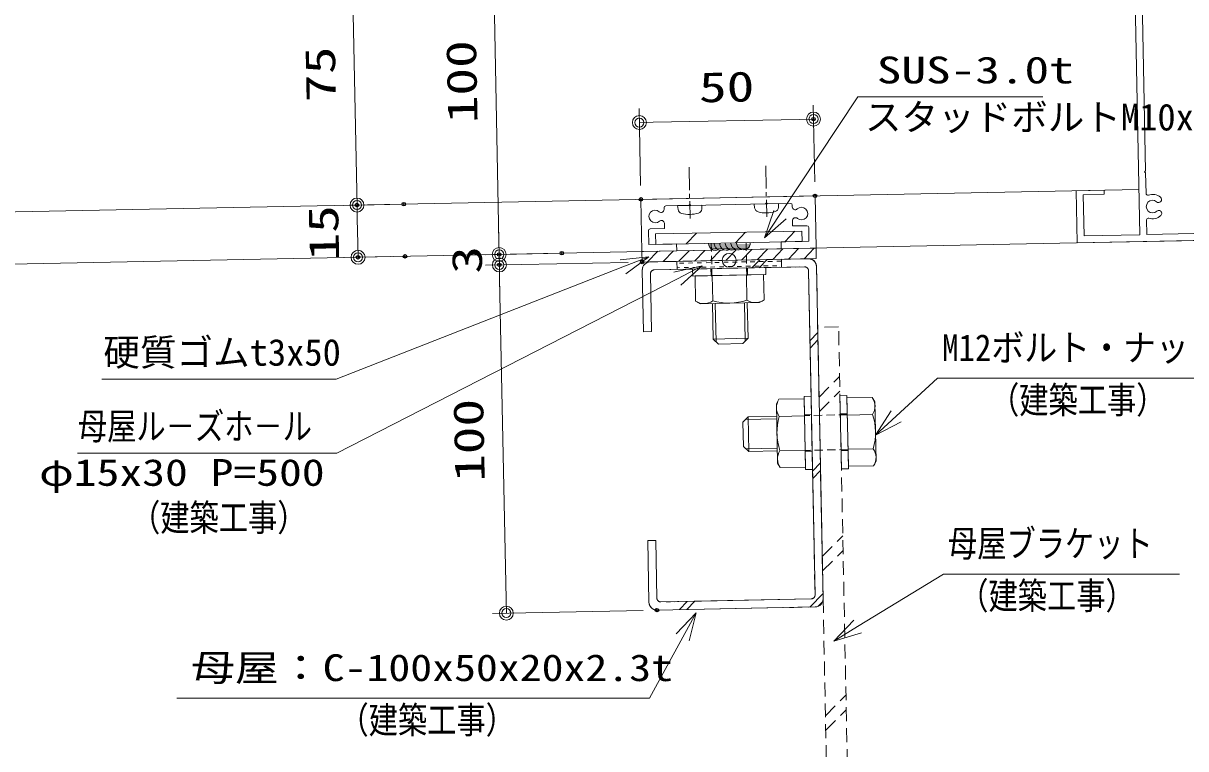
# Model space of a CAD drawing. Units: millimetres, scale not verified. Extents: x -791 to 791, y -562 to 562.
# Drawn here: x -76.1 to 257.6, y 138.9 to 347.3 of the extents above; entities that cross this region are included whole.
import ezdxf
from ezdxf.enums import TextEntityAlignment as Align

# ---------------------------------------------------------------- set-up
doc = ezdxf.new("R2010")
doc.units = ezdxf.units.MM
doc.header["$LTSCALE"] = 2
doc.header["$PDMODE"] = 32
doc.header["$PDSIZE"] = 1
for name, pattern in [('DASHED1', [1.8, 1.2, -0.6]), ('DASHED2', [3, 2, -1]), ('LONG_DOUBLE_CHAIN', [21.8, 18, -1, 0.6, -0.6, 0.6, -1])]:
    doc.linetypes.add(name, pattern=pattern)
for name, color, linetype, lineweight in [('0-2_USERZ', 4, 'Continuous', 9), ('0-6_0', 4, 'Continuous', 9), ('0-8_1', 7, 'Continuous', 9), ('0-9_KATAZAI', 7, 'Continuous', 9), ('0-B_NOTE', 3, 'Continuous', 9), ('0-C__1-0_', 3, 'Continuous', 9), ('0-E_STEEL', 2, 'Continuous', 9), ('0-F_GOM', 4, 'Continuous', 9)]:
    doc.layers.add(name, color=color, linetype=linetype, lineweight=lineweight)
doc.layers.add('0-7_DEFPOINTS', color=1, linetype='Continuous')
doc.styles.add('ＭＳ ゴシック', font='')
doc.styles.get('ＭＳ ゴシック').set_extended_font_data('MS Gothic')

# ---------------------------------------------------------------- blocks, each defined once
blk = doc.blocks.new('m-3027')
at = {"layer": '0-8_1'}
for points in [[(187.566, 40), (196, 40), (196, 4), (180, 4), (180, 0), (200, 0), (200, 80), (180, 80), (180, 64), (182.4, 64), (182.4, 76), (196, 76), (196, 44), (4, 44), (4, 76), (27.6, 76), (27.6, 64), (30, 64), (30, 80), (0, 80), (0, 0), (20, 0), (20, 4), (4, 4), (4, 40), (12.434, 40)], [(27.566, 40), (39.4, 40), (40, 40.6), (40.6, 40), (159.4, 40), (160, 40.6), (160.6, 40), (162.4, 40), (163, 40.6), (163.6, 40), (172.434, 40)]]:
    blk.add_lwpolyline(points, dxfattribs=at)
for centre, radius, start, end in [((12.434, 39), 1, 341.03443, 90), ((20, 36.4), 7, 161.03442, 221.29143), ((16.018, 32.903), 1.7, 221.29143, 41.29143), ((20, 36.4), 3.6, 318.70857, 221.29143), ((23.982, 32.903), 1.7, 138.70857, 318.70857), ((20, 36.4), 7, 318.70857, 18.96558), ((27.566, 39), 1, 90, 198.96558), ((172.434, 39), 1, 341.03443, 90), ((180, 36.4), 7, 161.03442, 221.29143), ((176.018, 32.903), 1.7, 221.29143, 41.29143), ((180, 36.4), 3.6, 318.70857, 221.29143), ((183.982, 32.903), 1.7, 138.70857, 318.70857), ((180, 36.4), 7, 318.70857, 18.96557), ((187.566, 39), 1, 90, 198.96557)]:
    blk.add_arc(centre, radius, start, end, dxfattribs=at)
blk = doc.blocks.new('丸ビス簡略')
at = {"layer": '0-6_0', "color": 1}
for p, q in [((0, -2.327), (0, 7.507)), ((0, -6.727), (0, -4.327)), ((0, -21.86), (0, -8.727))]:
    blk.add_line(p, q, dxfattribs=at)
at = {"layer": '0-6_0'}
for p, q in [((-7, 0), (-6.804, 2.239)), ((7, 0), (-7, 0)), ((7, 0), (6.804, 2.239))]:
    blk.add_line(p, q, dxfattribs=at)
for centre, radius, start, end in [((-4.214, 2.012), 2.6, 105.88085, 175), ((0, -12.8), 18, 74.11915, 105.88085), ((4.214, 2.012), 2.6, 5, 74.11915)]:
    blk.add_arc(centre, radius, start, end, dxfattribs=at)
blk = doc.blocks.new('断面-001')
at = {"layer": '0-2_USERZ', "color": 3}
for p, q in [((23.808, -1.225), (0.127, -1)), ((23.219, -2.375), (0.536, -2)), ((22.466, -3.15), (1.354, -3))]:
    blk.add_line(p, q, dxfattribs=at)
for centre, end in [((4, 0), 293.57818), ((7.2, 0), 293.57818), ((10.4, 0), 293.57818), ((13.6, 0), 293.57818), ((16.8, 0), 293.57818), ((20, 0), 0)]:
    blk.add_arc(centre, 4, 180, end, dxfattribs=at)
blk = doc.blocks.new('m-3028')
at = {"layer": '0-8_1'}
for p, q in [((-86.803, -6.018), (-86.803, -5)), ((-13.197, -5), (-13.197, -6.018))]:
    blk.add_line(p, q, dxfattribs=at)
for points in [[(-4, -18), (-4, -26), (-20, -26), (-20, -30), (0, -30), (0, 0), (-100, 0), (-100, -30), (-80, -30), (-80, -26), (-96, -26), (-96, -18)], [(-85.803, -4), (-72.6, -4), (-72, -3.4), (-71.4, -4), (-28.6, -4), (-28, -3.4), (-27.4, -4), (-14.197, -4)], [(-95, -17), (-86.803, -17), (-86.803, -13.982)], [(-13.197, -13.982), (-13.197, -17), (-5, -17)]]:
    blk.add_lwpolyline(points, dxfattribs=at)
for centre, radius, start, end in [((-92, -10), 3.6, 48.70857, 311.29143), ((-88.503, -6.018), 1.7, 228.70857, 0), ((-85.803, -5), 1, 90, 180), ((-14.197, -5), 1, 0, 90), ((-11.497, -6.018), 1.7, 180, 311.29143), ((-8, -10), 3.6, 228.70857, 131.29143), ((-88.503, -13.982), 1.7, 0, 131.29143), ((-11.497, -13.982), 1.7, 48.70857, 180), ((-95, -18), 1, 90, 180), ((-5, -18), 1, 0, 90)]:
    blk.add_arc(centre, radius, start, end, dxfattribs=at)
blk = doc.blocks.new('DOT1')
at = {"layer": '0-6_0', "color": 7}
blk.add_line((0, 0), (-2, 0), dxfattribs=at)
for radius in [1, 0.65]:
    blk.add_circle((0, 0), radius, dxfattribs=at)
blk = doc.blocks.new('_Open30')
at = {"layer": '0-6_0', "color": 7}
blk.add_line((0, 0), (-2, 0), dxfattribs=at)
blk.add_lwpolyline([(-2, 0.5359), (0, 0), (-2, -0.5359)], dxfattribs=at)

msp = doc.modelspace()

# ---------------------------------------------------------------- linework, layer by layer
at = {"layer": '0-2_USERZ', "color": 3}
for p, q in [((60.397, 284.877), (58.557, 376.858)), ((18.253, 366.05), (19.593, 299.063)), ((151.07, 301.693), (150.629, 323.755)), ((101.08, 300.693), (100.639, 322.756)), ((104.718, 318.836), (146.709, 319.676)), ((29.125, 295.253), (15.674, 294.984)), ((29.125, 295.253), (15.674, 294.984)), ((19.753, 291.065), (19.893, 284.066)), ((60.397, 284.877), (60.317, 288.876)), ((74.459, 281.157), (56.478, 280.797)), ((74.459, 281.157), (56.478, 280.797)), ((60.537, 277.876), (60.477, 280.877)), ((29.425, 280.256), (15.974, 279.987)), ((97.521, 278.616), (56.538, 277.796)), ((97.521, 278.616), (56.538, 277.796)), ((111.554, 277.087), (112.27, 277.101)), ((112.245, 278.371), (113.514, 278.396)), ((113.54, 277.126), (114.809, 277.152)), ((114.784, 278.421), (116.054, 278.447)), ((116.079, 277.177), (117.349, 277.203)), ((117.324, 278.472), (118.593, 278.498)), ((118.619, 277.228), (119.888, 277.253)), ((119.863, 278.523), (121.133, 278.548)), ((121.158, 277.279), (122.428, 277.304)), ((122.402, 278.574), (123.672, 278.599)), ((123.698, 277.33), (124.967, 277.355)), ((124.942, 278.625), (126.212, 278.65)), ((126.237, 277.38), (127.507, 277.406)), ((127.481, 278.676), (128.751, 278.701)), ((128.777, 277.431), (130.046, 277.457)), ((130.021, 278.726), (131.291, 278.752)), ((131.316, 277.482), (132.586, 277.507)), ((132.56, 278.777), (133.83, 278.803)), ((133.856, 277.533), (135.125, 277.558)), ((135.1, 278.828), (136.37, 278.853)), ((136.395, 277.584), (137.665, 277.609)), ((137.639, 278.879), (138.909, 278.904)), ((138.935, 277.634), (140.204, 277.66)), ((140.179, 278.93), (141.449, 278.955)), ((141.474, 277.685), (141.548, 277.687)), ((62.457, 181.897), (60.617, 273.877)), ((60.617, 273.877), (60.697, 269.878)), ((101.775, 178.682), (58.537, 177.817))]:
    msp.add_line(p, q, dxfattribs=at)
at = {"layer": '0-2_USERZ', "linetype": 'DASHED1'}
for p, q in [((121.357, 284.094), (121.563, 273.797)), ((131.355, 284.294), (131.561, 273.997)), ((131.791, 275.001), (131.751, 277.001)), ((121.293, 274.791), (121.253, 276.791)), ((148.106, 234.87), (150.105, 234.91)), ((160.408, 234.866), (148.111, 234.62)), ((160.403, 235.116), (158.404, 235.076)), ((160.608, 224.868), (148.311, 224.622)), ((148.316, 224.372), (150.316, 224.412)), ((160.613, 224.618), (158.614, 224.578))]:
    msp.add_line(p, q, dxfattribs=at)
at = {"layer": '0-2_USERZ', "linetype": 'LONG_DOUBLE_CHAIN'}
for p, q in [((149.21, 279.651), (103.819, 278.743)), ((105.015, 276.466), (148.107, 277.328)), ((153.464, 182.016), (151.556, 277.397)), ((149.279, 276.202), (151.142, 183.12)), ((150.015, 181.947), (106.924, 181.085)), ((105.82, 178.763), (151.211, 179.671))]:
    msp.add_line(p, q, dxfattribs=at)
at = {"layer": '0-2_USERZ'}
for p, q in [((149.21, 279.651), (103.819, 278.743)), ((105.015, 276.466), (148.107, 277.328)), ((133.013, 277.026), (135.267, 279.372)), ((135.136, 277.069), (137.389, 279.414)), ((153.464, 182.016), (151.556, 277.397)), ((121.635, 274.798), (121.78, 267.559)), ((131.448, 274.995), (131.593, 267.755)), ((149.279, 276.202), (151.142, 183.12)), ((130.891, 266.982), (131.111, 255.973)), ((122.513, 266.814), (122.733, 255.806)), ((149.681, 256.125), (151.935, 258.471)), ((131.905, 256.799), (121.907, 256.599)), ((149.723, 254.003), (151.977, 256.348)), ((140.129, 233.65), (131.12, 233.47)), ((132.113, 224.298), (131.913, 234.296)), ((148.113, 234.527), (140.873, 234.382)), ((160.41, 234.773), (167.649, 234.918)), ((140.296, 225.272), (131.287, 225.091)), ((148.309, 224.714), (141.07, 224.569)), ((160.606, 224.96), (167.846, 225.105)), ((150.431, 218.656), (152.684, 221.002)), ((150.473, 216.533), (152.727, 218.879)), ((150.015, 181.947), (106.924, 181.085)), ((112.225, 178.891), (114.479, 181.236)), ((114.348, 178.933), (116.602, 181.279)), ((149.695, 179.641), (153.434, 183.532)), ((151.947, 179.818), (153.347, 181.275)), ((105.82, 178.763), (151.211, 179.671))]:
    msp.add_line(p, q, dxfattribs=at)
at = {"layer": '0-2_USERZ', "color": 2, "linetype": 'DASHED2'}
for p, q in [((152.305, 239.929), (158.189, 245.813)), ((152.389, 235.766), (158.272, 241.65)), ((153.22, 194.175), (159.104, 200.059)), ((153.304, 190.012), (159.187, 195.896)), ((154.135, 148.421), (160.019, 154.305)), ((154.219, 144.258), (160.102, 150.142))]:
    msp.add_line(p, q, dxfattribs=at)
at = {"layer": '0-2_USERZ', "color": 3}
msp.add_lwpolyline([(111.564, 276.591), (141.558, 277.191), (141.512, 279.497), (111.518, 278.897)], close=True, dxfattribs=at)
msp.add_lwpolyline([(111.564, 276.591), (141.558, 277.191), (141.512, 279.497), (111.518, 278.897)], close=True, dxfattribs=at)
at = {"layer": '0-2_USERZ'}
for points in [[(137.04, 275.106), (137, 277.106), (116.004, 276.686), (116.044, 274.686)], [(160.718, 219.369), (158.718, 219.329), (158.299, 240.325), (160.298, 240.365)], [(148.421, 219.123), (150.421, 219.163), (150, 240.159), (148.001, 240.119)]]:
    msp.add_lwpolyline(points, close=True, dxfattribs=at)
at = {"layer": '0-2_USERZ', "linetype": 'LONG_DOUBLE_CHAIN'}
for points in [[(101.566, 276.397), (101.92, 258.701), (104.219, 258.747), (103.888, 275.293)], [(105.751, 182.212), (105.42, 198.759), (103.12, 198.713), (103.474, 181.016)]]:
    msp.add_lwpolyline(points, dxfattribs=at)
at = {"layer": '0-2_USERZ'}
for points in [[(101.566, 276.397), (101.92, 258.701), (104.219, 258.747), (103.888, 275.293)], [(116.729, 274.7), (136.355, 275.093), (136.5, 267.853), (135.2, 267.068), (118.204, 266.728)], [(116.729, 274.7), (116.874, 267.461), (118.204, 266.728)], [(131.701, 266.998), (131.905, 256.799), (130.435, 255.269), (123.437, 255.129)], [(121.703, 266.798), (121.907, 256.599), (123.437, 255.129)], [(148.015, 239.434), (148.407, 219.808), (141.168, 219.663), (140.383, 220.962), (140.042, 237.959)], [(148.015, 239.434), (140.775, 239.289), (140.042, 237.959)], [(160.312, 239.68), (167.551, 239.824), (168.337, 238.525)], [(160.312, 239.68), (160.704, 220.054), (167.944, 220.199), (168.676, 221.528), (168.337, 238.525)], [(140.112, 234.46), (131.913, 234.296), (130.444, 232.766)], [(140.313, 224.462), (132.113, 224.298), (130.584, 225.767), (130.444, 232.766)], [(105.751, 182.212), (105.42, 198.759), (103.12, 198.713), (103.474, 181.016)]]:
    msp.add_lwpolyline(points, dxfattribs=at)
at = {"layer": '0-2_USERZ', "color": 2, "linetype": 'DASHED2'}
msp.add_lwpolyline([(161.368, 86.864), (157.904, 260.067), (151.905, 259.947), (155.369, 86.744)], dxfattribs=at)
msp.add_lwpolyline([(161.368, 86.864), (157.904, 260.067), (151.905, 259.947), (155.369, 86.744)], dxfattribs=at)
at = {"layer": '0-2_USERZ', "color": 7}
msp.add_circle((126.515, 279.197), 2, dxfattribs=at)
at = {"layer": '0-2_USERZ', "linetype": 'LONG_DOUBLE_CHAIN'}
for centre, radius, start, end in [((103.865, 276.443), 2.3, 91.14623, 181.14623), ((148.13, 276.179), 1.15, 1.14623, 91.14623), ((149.256, 277.351), 2.3, 1.14623, 91.14623), ((105.038, 275.316), 1.15, 91.14623, 181.14623), ((105.774, 181.062), 2.3, 181.14623, 271.14623), ((106.901, 182.235), 1.15, 181.14623, 271.14623), ((149.992, 183.097), 1.15, 271.14623, 1.14623), ((151.165, 181.97), 2.3, 271.14623, 1.14623)]:
    msp.add_arc(centre, radius, start, end, dxfattribs=at)
at = {"layer": '0-2_USERZ'}
for centre, radius, start, end in [((103.865, 276.443), 2.3, 91.14623, 181.14623), ((148.13, 276.179), 1.15, 1.14623, 91.14623), ((149.256, 277.351), 2.3, 1.14623, 91.14623), ((105.038, 275.316), 1.15, 91.14623, 181.14623), ((119.255, 271.095), 4.345, 236.76198, 305.53048), ((126.377, 283.136), 16.241, 253.55828, 288.73418), ((133.975, 271.389), 4.345, 236.76198, 305.53048), ((144.409, 236.907), 4.345, 146.76198, 215.53048), ((164.015, 237.3), 4.345, 326.76105, 35.52954), ((156.45, 229.786), 16.241, 163.55828, 198.73418), ((152.269, 229.702), 16.241, 343.55734, 18.73325), ((144.704, 222.188), 4.345, 146.76198, 215.53048), ((164.31, 222.58), 4.345, 326.76105, 35.52954), ((105.774, 181.062), 2.3, 181.14623, 271.14623), ((106.901, 182.235), 1.15, 181.14623, 271.14623), ((149.992, 183.097), 1.15, 271.14623, 1.14623), ((151.165, 181.97), 2.3, 271.14623, 1.14623)]:
    msp.add_arc(centre, radius, start, end, dxfattribs=at)
at = {"layer": '0-7_DEFPOINTS'}
for p in [(150.709, 319.756), (101.16, 296.694), (151.15, 297.694), (19.673, 295.064), (33.124, 295.333), (19.973, 280.067), (33.424, 280.336), (60.477, 280.877), (78.458, 281.237), (60.537, 277.876), (101.52, 278.696), (101.52, 278.696), (105.774, 178.762)]:
    msp.add_point(p, dxfattribs=at)
at = {"layer": '0-B_NOTE'}
for points in [[(216.537, 326.098), (163.454, 326.098), (141.072, 292.32)], [(-53.594, 245.032), (13.693, 245.032), (96.01, 277.318)], [(-60.52, 223.816), (13.854, 223.816), (111.62, 273.926)], [(276.14, 245.328), (186.34, 245.328), (174.428, 234.428)], [(255.797, 189.097), (188.003, 189.097), (163.362, 174.024)], [(-32.007, 153.422), (103.582, 153.422), (113.149, 170.962)]]:
    msp.add_lwpolyline(points, dxfattribs=at)
at = {"layer": '0-C__1-0_'}
for points in [[(-608.127, 282.508), (-290.185, 288.867), (244.131, 299.553)], [(-607.828, 267.511), (-290.185, 273.864), (264.427, 284.956)]]:
    msp.add_lwpolyline(points, dxfattribs=at)
at = {"layer": '0-E_STEEL'}
for p, q in [((114.153, 283.951), (117.092, 287.011)), ((128.292, 284.234), (131.231, 287.294)), ((142.431, 284.517), (145.371, 287.576))]:
    msp.add_line(p, q, dxfattribs=at)
msp.add_lwpolyline([(105.359, 286.776), (105.419, 283.776), (147.411, 284.617), (147.351, 287.616)], close=True, dxfattribs=at)
msp.add_lwpolyline([(105.359, 286.776), (105.419, 283.776), (147.411, 284.617), (147.351, 287.616)], close=True, dxfattribs=at)
at = {"layer": '0-F_GOM'}
for p, q in [((101.461, 281.614), (101.541, 281.697)), ((103.091, 278.727), (106.03, 281.787)), ((107.58, 278.817), (110.52, 281.877)), ((112.07, 278.907), (115.009, 281.967)), ((116.559, 278.997), (119.499, 282.057)), ((121.049, 279.087), (123.988, 282.147)), ((125.538, 279.177), (128.477, 282.237)), ((130.027, 279.267), (132.967, 282.327)), ((134.517, 279.357), (137.456, 282.417)), ((139.006, 279.447), (141.946, 282.507)), ((143.495, 279.537), (146.435, 282.597)), ((147.985, 279.627), (150.924, 282.687))]:
    msp.add_line(p, q, dxfattribs=at)
msp.add_lwpolyline([(101.52, 278.696), (151.51, 279.698), (151.45, 282.697), (101.46, 281.695)], close=True, dxfattribs=at)
msp.add_lwpolyline([(101.52, 278.696), (151.51, 279.698), (151.45, 282.697), (101.46, 281.695)], close=True, dxfattribs=at)

# ---------------------------------------------------------------- block references
at = {"layer": '0-2_USERZ'}
for name, p, xscale, yscale, rotation in [('DOT1', (100.719, 318.756), 2, 2, 181.14576), ('DOT1', (150.709, 319.756), 2, 2, 1.14576), ('丸ビス簡略', (115.197, 294.974), 0.5, 0.5, 181.14623), ('丸ビス簡略', (137.193, 295.414), 0.5, 0.5, 181.14623), ('DOT1', (19.673, 295.064), 2, 2, 271.14576), ('DOT1', (19.673, 295.064), 2, 2, 91.14576), ('DOT1', (19.973, 280.067), 2, 2, 271.14576), ('DOT1', (60.477, 280.877), 2, 2, 271.14576), ('DOT1', (60.477, 280.877), 2, 2, 271.14576), ('断面-001', (120.574, 284.01), 0.5, 0.5, 1.14623), ('DOT1', (60.537, 277.876), 2, 2, 91.14576), ('DOT1', (60.537, 277.876), 2, 2, 91.14576), ('DOT1', (62.537, 177.897), 2, 2, 271.14576)]:
    msp.add_blockref(name, p, dxfattribs=dict(at, xscale=xscale, yscale=yscale, rotation=rotation))
at = {"layer": '0-9_KATAZAI', "xscale": 0.5, "yscale": 0.5}
for name, p, rotation in [('m-3027', (266.427, 284.996), 91.14576), ('m-3028', (151.15, 297.694), 1.14623)]:
    msp.add_blockref(name, p, dxfattribs=dict(at, rotation=rotation))
at = {"layer": '0-B_NOTE', "xscale": 4, "yscale": 4}
for p, rotation in [((136.653, 285.651), 236.47122), ((103.457, 280.239), 21.41624), ((118.739, 277.575), 27.13735), ((168.527, 229.027), 222.46117), ((116.979, 177.986), 61.39158), ((156.537, 169.85), 211.45315)]:
    msp.add_blockref('_Open30', p, dxfattribs=dict(at, rotation=rotation))

# ---------------------------------------------------------------- texts
at = {"layer": '0-2_USERZ', "color": 3, "style": 'ＭＳ ゴシック', "width": 1.35}
for s, rotation, p in [('100', 91.146, (56.886, 318.663)), ('75', 91.146, (16.243, 324.787)), ('50', 1.146, (117.944, 321.936)), ('15', 91.146, (17.155, 279.218)), ('3', 91.146, (58.22, 275.473)), ('100', 91.146, (58.946, 215.683))]:
    msp.add_text(s, height=8.666, rotation=rotation, dxfattribs=at).set_placement(p, align=Align.BOTTOM_LEFT)
at = {"layer": '0-B_NOTE', "style": 'ＭＳ ゴシック'}
for s, height, width, p in [('SUS-3.0t', 7.697, 1.35, (168.86, 327.691)), ('M12ボルト・ナット', 7.697, 0.9, (187.632, 247.971)), ('（建築工事）', 7.698, 0.8, (201.362, 232.95)), ('母屋ル－ズホ－ル', 7.698, 0.8, (-60.456, 225.409)), ('φ15x30 P=500', 7.698, 1.25, (-71.578, 212.131)), ('（建築工事）', 7.698, 0.8, (-45.203, 199.151)), ('母屋ブラケット', 7.698, 0.8, (189.295, 191.74)), ('（建築工事）', 7.698, 0.8, (192.526, 176.719)), ('母屋：C-100x50x20x2.3t', 7.698, 1.2, (-27.98, 156.065)), ('（建築工事）', 7.698, 0.8, (14.615, 141.044))]:
    msp.add_text(s, height=height, dxfattribs=dict(at, width=width)).set_placement(p, align=Align.BOTTOM_LEFT)
for s, height, p in [('スタッドボルトM10x35', 7.697, (165.461, 314.172)), ('硬質ゴムt3x50', 7.698, (-53.15, 246.624))]:
    msp.add_text(s, height=height, dxfattribs=at).set_placement(p, align=Align.BOTTOM_LEFT)

doc.saveas('drawing.dxf')
